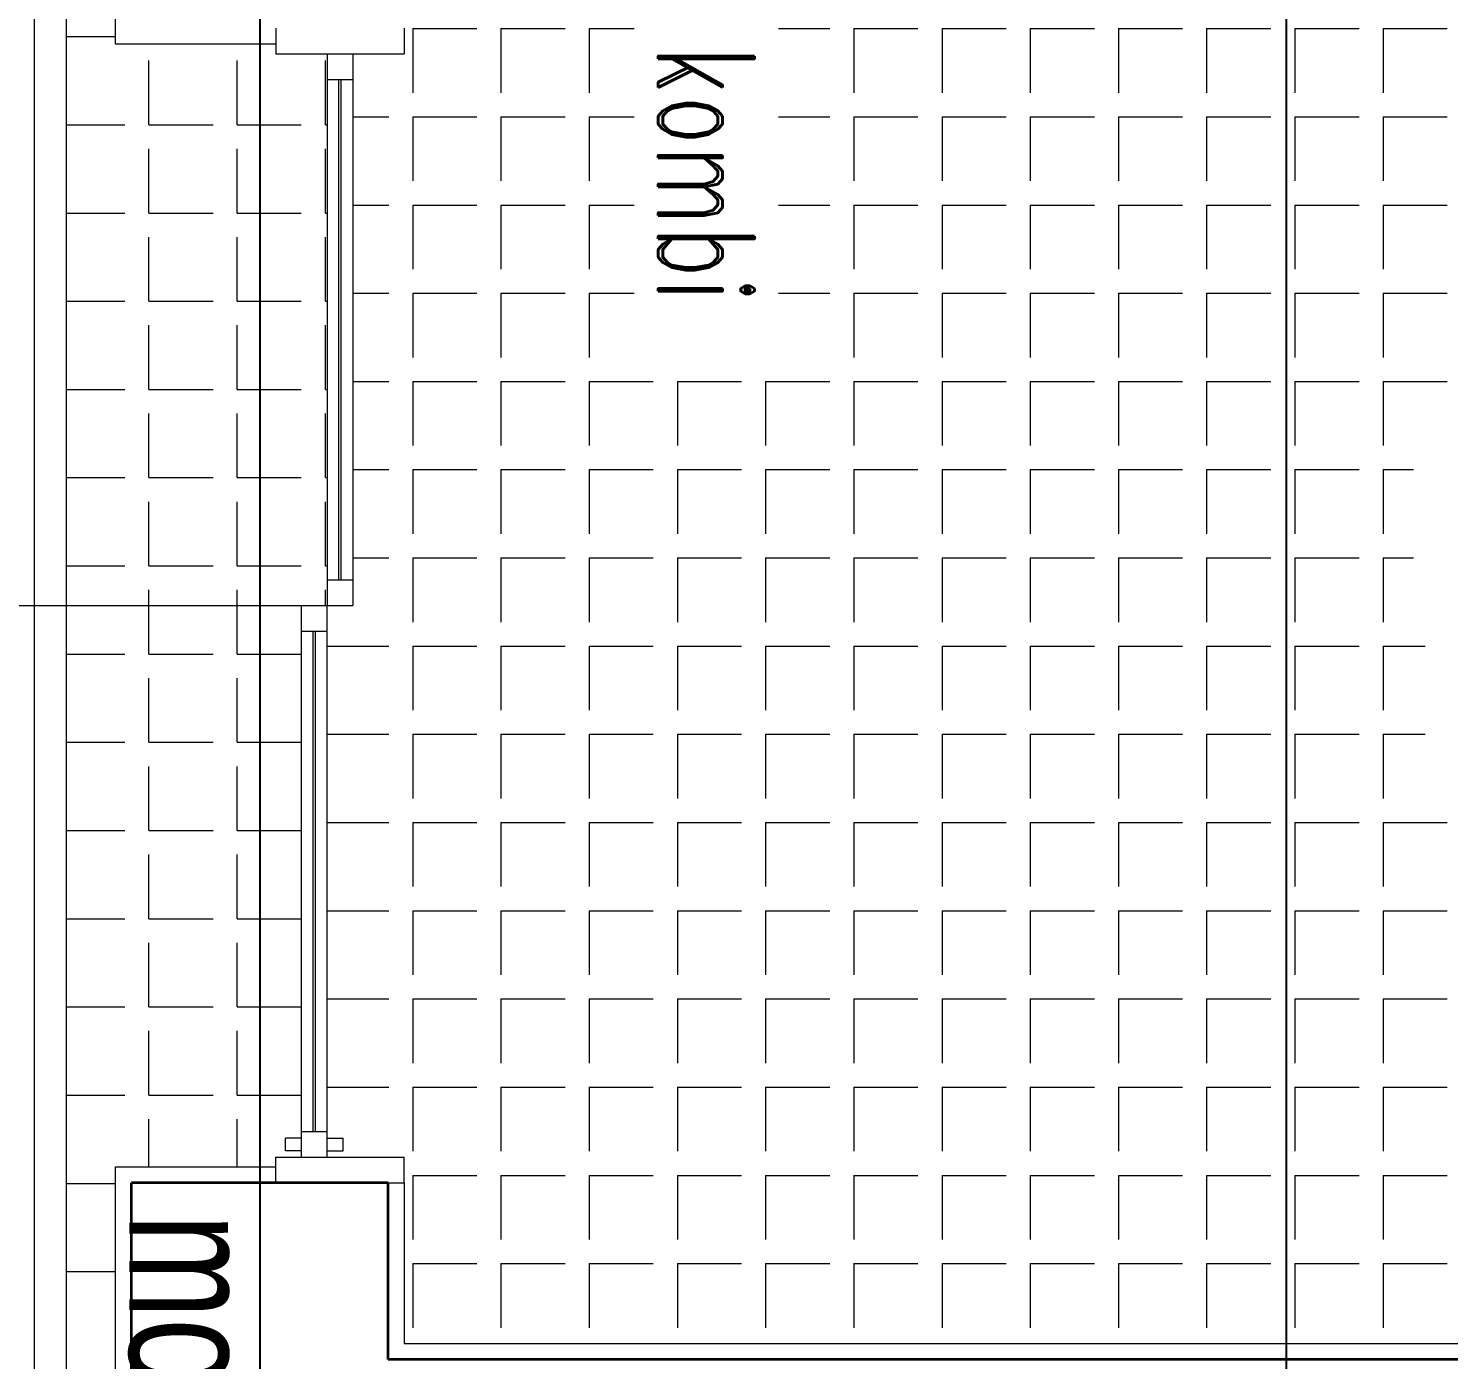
# Model space of a CAD drawing. Header units: inches. Extents: x -7543 to -822, y 102837 to 190349.
# Drawn here: x -831.65509 to -831.61082, y 102836.90743 to 102836.94892 of the extents above; entities that cross this region are included whole.
import ezdxf

# ---------------------------------------------------------------- set-up
doc = ezdxf.new("R2010")
doc.units = ezdxf.units.IN
doc.header["$MEASUREMENT"] = 0
doc.linetypes.add('DASHDOTX2', pattern=[2, 1, -0.5, 0, -0.5])
doc.layers.get('Defpoints').update_dxf_attribs({"lineweight": 25})
for name, color, linetype, lineweight in [('AKS', 1, 'Continuous', 25), ('İZ DÜŞÜM', 253, 'Continuous', 20), ('SIVA', 150, 'Continuous', 15), ('YAZI', 7, 'Continuous', 25)]:
    doc.layers.add(name, color=color, linetype=linetype, lineweight=lineweight)
for name, color, linetype, lineweight, true_color in [('BALKON', 7, 'Continuous', 20, 0xffaaa9), ('DUVAR', 7, 'Continuous', 35, 0xfc4642), ('KAPI', 7, 'Continuous', 18, 0xffb360), ('PENCERE', 7, 'Continuous', 18, 0xffb360)]:
    doc.layers.add(name, color=color, linetype=linetype, lineweight=lineweight, true_color=true_color)
doc.styles.add('arıal', font='arial.ttf', dxfattribs={"width": 0.7})
doc.styles.add('st1', font='romandtw.shx', dxfattribs={"width": 0.7, "height": 40})

msp = doc.modelspace()

# ---------------------------------------------------------------- linework, layer by layer
at = {"layer": 'AKS', "linetype": 'DASHDOTX2', "ltscale": 10}
msp.add_line((-831.615877, 102837.241781), (-831.615877, 102836.729325), dxfattribs=at)
at = {"layer": 'BALKON'}
for p, q in [((-831.654901, 102836.904931), (-831.654901, 102836.956931)), ((-831.653901, 102836.905931), (-831.653901, 102836.955931))]:
    msp.add_line(p, q, dxfattribs=at)
at = {"layer": 'Defpoints', "color": 4}
msp.add_line((-831.647877, 102836.966431), (-831.647877, 102836.840431), dxfattribs=at)
at = {"layer": 'DUVAR'}
for p, q in [((-831.651877, 102836.902431), (-831.651877, 102836.912931)), ((-831.643877, 102836.912931), (-831.651877, 102836.912931)), ((-831.643877, 102836.907431), (-831.643877, 102836.912931)), ((-831.567428, 102836.907431), (-831.643877, 102836.907431))]:
    msp.add_line(p, q, dxfattribs=at)
at = {"layer": 'İZ DÜŞÜM'}
for p, q in [((-831.643109, 102836.948919), (-831.643109, 102836.946919)), ((-831.643109, 102836.948919), (-831.641109, 102836.948919)), ((-831.640359, 102836.948919), (-831.640359, 102836.946919)), ((-831.640359, 102836.948919), (-831.638359, 102836.948919)), ((-831.637609, 102836.948919), (-831.637609, 102836.946919)), ((-831.637609, 102836.948919), (-831.636207, 102836.948919)), ((-831.631707, 102836.948919), (-831.630109, 102836.948919)), ((-831.629359, 102836.948919), (-831.629359, 102836.946919)), ((-831.629359, 102836.948919), (-831.627359, 102836.948919)), ((-831.626609, 102836.948919), (-831.626609, 102836.946919)), ((-831.626609, 102836.948919), (-831.624609, 102836.948919)), ((-831.623859, 102836.948919), (-831.623859, 102836.946919)), ((-831.623859, 102836.948919), (-831.621859, 102836.948919)), ((-831.621109, 102836.948919), (-831.621109, 102836.946919)), ((-831.621109, 102836.948919), (-831.619109, 102836.948919)), ((-831.618359, 102836.948919), (-831.618359, 102836.946919)), ((-831.618359, 102836.948919), (-831.616359, 102836.948919)), ((-831.615609, 102836.948919), (-831.615609, 102836.946919)), ((-831.615609, 102836.948919), (-831.613609, 102836.948919)), ((-831.612859, 102836.948919), (-831.612859, 102836.946919)), ((-831.612859, 102836.948919), (-831.610859, 102836.948919)), ((-831.653901, 102836.94867), (-831.652377, 102836.94867)), ((-831.651333, 102836.94592), (-831.651333, 102836.94792)), ((-831.648583, 102836.94592), (-831.648583, 102836.94792)), ((-831.645833, 102836.94592), (-831.645833, 102836.94792)), ((-831.644977, 102836.946169), (-831.643859, 102836.946169)), ((-831.643109, 102836.946169), (-831.643109, 102836.944169)), ((-831.643109, 102836.946169), (-831.641109, 102836.946169)), ((-831.640359, 102836.946169), (-831.640359, 102836.944169)), ((-831.640359, 102836.946169), (-831.638359, 102836.946169)), ((-831.637609, 102836.946169), (-831.637609, 102836.944169)), ((-831.637609, 102836.946169), (-831.636207, 102836.946169)), ((-831.631707, 102836.946169), (-831.630109, 102836.946169)), ((-831.629359, 102836.946169), (-831.629359, 102836.944169)), ((-831.629359, 102836.946169), (-831.627359, 102836.946169)), ((-831.626609, 102836.946169), (-831.626609, 102836.944169)), ((-831.626609, 102836.946169), (-831.624609, 102836.946169)), ((-831.623859, 102836.946169), (-831.623859, 102836.944169)), ((-831.623859, 102836.946169), (-831.621859, 102836.946169)), ((-831.621109, 102836.946169), (-831.621109, 102836.944169)), ((-831.621109, 102836.946169), (-831.619109, 102836.946169)), ((-831.618359, 102836.946169), (-831.618359, 102836.944169)), ((-831.618359, 102836.946169), (-831.616359, 102836.946169)), ((-831.615609, 102836.946169), (-831.615609, 102836.944169)), ((-831.615609, 102836.946169), (-831.613609, 102836.946169)), ((-831.612859, 102836.946169), (-831.612859, 102836.944169)), ((-831.612859, 102836.946169), (-831.610859, 102836.946169)), ((-831.653901, 102836.94592), (-831.652083, 102836.94592)), ((-831.651333, 102836.94592), (-831.649333, 102836.94592)), ((-831.648583, 102836.94592), (-831.646583, 102836.94592)), ((-831.645833, 102836.94592), (-831.645777, 102836.94592)), ((-831.651333, 102836.94317), (-831.651333, 102836.94517)), ((-831.648583, 102836.94317), (-831.648583, 102836.94517)), ((-831.645833, 102836.94317), (-831.645833, 102836.94517)), ((-831.653901, 102836.94317), (-831.652083, 102836.94317)), ((-831.651333, 102836.94317), (-831.649333, 102836.94317)), ((-831.648583, 102836.94317), (-831.646583, 102836.94317)), ((-831.645833, 102836.94317), (-831.645777, 102836.94317)), ((-831.644977, 102836.943419), (-831.643859, 102836.943419)), ((-831.643109, 102836.943419), (-831.643109, 102836.941419)), ((-831.643109, 102836.943419), (-831.641109, 102836.943419)), ((-831.640359, 102836.943419), (-831.640359, 102836.941419)), ((-831.640359, 102836.943419), (-831.638359, 102836.943419)), ((-831.637609, 102836.943419), (-831.637609, 102836.941419)), ((-831.637609, 102836.943419), (-831.636207, 102836.943419)), ((-831.631707, 102836.943419), (-831.630109, 102836.943419)), ((-831.629359, 102836.943419), (-831.629359, 102836.941419)), ((-831.629359, 102836.943419), (-831.627359, 102836.943419)), ((-831.626609, 102836.943419), (-831.626609, 102836.941419)), ((-831.626609, 102836.943419), (-831.624609, 102836.943419)), ((-831.623859, 102836.943419), (-831.623859, 102836.941419)), ((-831.623859, 102836.943419), (-831.621859, 102836.943419)), ((-831.621109, 102836.943419), (-831.621109, 102836.941419)), ((-831.621109, 102836.943419), (-831.619109, 102836.943419)), ((-831.618359, 102836.943419), (-831.618359, 102836.941419)), ((-831.618359, 102836.943419), (-831.616359, 102836.943419)), ((-831.615609, 102836.943419), (-831.615609, 102836.941419)), ((-831.615609, 102836.943419), (-831.613609, 102836.943419)), ((-831.612859, 102836.943419), (-831.612859, 102836.941419)), ((-831.612859, 102836.943419), (-831.610859, 102836.943419)), ((-831.651333, 102836.94042), (-831.651333, 102836.94242)), ((-831.648583, 102836.94042), (-831.648583, 102836.94242)), ((-831.645833, 102836.94042), (-831.645833, 102836.94242)), ((-831.653901, 102836.94042), (-831.652083, 102836.94042)), ((-831.651333, 102836.94042), (-831.649333, 102836.94042)), ((-831.648583, 102836.94042), (-831.646583, 102836.94042)), ((-831.645833, 102836.94042), (-831.645777, 102836.94042)), ((-831.644977, 102836.940669), (-831.643859, 102836.940669)), ((-831.643109, 102836.940669), (-831.643109, 102836.938669)), ((-831.643109, 102836.940669), (-831.641109, 102836.940669)), ((-831.640359, 102836.940669), (-831.640359, 102836.938669)), ((-831.640359, 102836.940669), (-831.638359, 102836.940669)), ((-831.637609, 102836.940669), (-831.637609, 102836.938669)), ((-831.637609, 102836.940669), (-831.636207, 102836.940669)), ((-831.631707, 102836.940669), (-831.630109, 102836.940669)), ((-831.629359, 102836.940669), (-831.629359, 102836.938669)), ((-831.629359, 102836.940669), (-831.627359, 102836.940669)), ((-831.626609, 102836.940669), (-831.626609, 102836.938669)), ((-831.626609, 102836.940669), (-831.624609, 102836.940669)), ((-831.623859, 102836.940669), (-831.623859, 102836.938669)), ((-831.623859, 102836.940669), (-831.621859, 102836.940669)), ((-831.621109, 102836.940669), (-831.621109, 102836.938669)), ((-831.621109, 102836.940669), (-831.619109, 102836.940669)), ((-831.618359, 102836.940669), (-831.618359, 102836.938669)), ((-831.618359, 102836.940669), (-831.616359, 102836.940669)), ((-831.615609, 102836.940669), (-831.615609, 102836.938669)), ((-831.615609, 102836.940669), (-831.613609, 102836.940669)), ((-831.612859, 102836.940669), (-831.612859, 102836.938669)), ((-831.612859, 102836.940669), (-831.610859, 102836.940669)), ((-831.651333, 102836.93767), (-831.651333, 102836.93967)), ((-831.648583, 102836.93767), (-831.648583, 102836.93967)), ((-831.645833, 102836.93767), (-831.645833, 102836.93967)), ((-831.644977, 102836.937919), (-831.643859, 102836.937919)), ((-831.643109, 102836.937919), (-831.643109, 102836.935919)), ((-831.643109, 102836.937919), (-831.641109, 102836.937919)), ((-831.640359, 102836.937919), (-831.640359, 102836.935919)), ((-831.640359, 102836.937919), (-831.638359, 102836.937919)), ((-831.637609, 102836.937919), (-831.637609, 102836.935919)), ((-831.637609, 102836.937919), (-831.635609, 102836.937919)), ((-831.634859, 102836.937919), (-831.634859, 102836.935919)), ((-831.634859, 102836.937919), (-831.632859, 102836.937919)), ((-831.632109, 102836.937919), (-831.632109, 102836.935919)), ((-831.632109, 102836.937919), (-831.630109, 102836.937919)), ((-831.629359, 102836.937919), (-831.629359, 102836.935919)), ((-831.629359, 102836.937919), (-831.627359, 102836.937919)), ((-831.626609, 102836.937919), (-831.626609, 102836.935919)), ((-831.626609, 102836.937919), (-831.624609, 102836.937919)), ((-831.623859, 102836.937919), (-831.623859, 102836.935919)), ((-831.623859, 102836.937919), (-831.621859, 102836.937919)), ((-831.621109, 102836.937919), (-831.621109, 102836.935919)), ((-831.621109, 102836.937919), (-831.619109, 102836.937919)), ((-831.618359, 102836.937919), (-831.618359, 102836.935919)), ((-831.618359, 102836.937919), (-831.616359, 102836.937919)), ((-831.615609, 102836.937919), (-831.615609, 102836.935919)), ((-831.615609, 102836.937919), (-831.613609, 102836.937919)), ((-831.612859, 102836.937919), (-831.612859, 102836.935919)), ((-831.612859, 102836.937919), (-831.610859, 102836.937919)), ((-831.653901, 102836.93767), (-831.652083, 102836.93767)), ((-831.651333, 102836.93767), (-831.649333, 102836.93767)), ((-831.648583, 102836.93767), (-831.646583, 102836.93767)), ((-831.645833, 102836.93767), (-831.645777, 102836.93767)), ((-831.651333, 102836.93492), (-831.651333, 102836.93692)), ((-831.648583, 102836.93492), (-831.648583, 102836.93692)), ((-831.645833, 102836.93492), (-831.645833, 102836.93692)), ((-831.644977, 102836.935169), (-831.643859, 102836.935169)), ((-831.643109, 102836.935169), (-831.643109, 102836.933169)), ((-831.643109, 102836.935169), (-831.641109, 102836.935169)), ((-831.640359, 102836.935169), (-831.640359, 102836.933169)), ((-831.640359, 102836.935169), (-831.638359, 102836.935169)), ((-831.637609, 102836.935169), (-831.637609, 102836.933169)), ((-831.637609, 102836.935169), (-831.635609, 102836.935169)), ((-831.634859, 102836.935169), (-831.634859, 102836.933169)), ((-831.634859, 102836.935169), (-831.632859, 102836.935169)), ((-831.632109, 102836.935169), (-831.632109, 102836.933169)), ((-831.632109, 102836.935169), (-831.630109, 102836.935169)), ((-831.629359, 102836.935169), (-831.629359, 102836.933169)), ((-831.629359, 102836.935169), (-831.627359, 102836.935169)), ((-831.626609, 102836.935169), (-831.626609, 102836.933169)), ((-831.626609, 102836.935169), (-831.624609, 102836.935169)), ((-831.623859, 102836.935169), (-831.623859, 102836.933169)), ((-831.623859, 102836.935169), (-831.621859, 102836.935169)), ((-831.621109, 102836.935169), (-831.621109, 102836.933169)), ((-831.621109, 102836.935169), (-831.619109, 102836.935169)), ((-831.618359, 102836.935169), (-831.618359, 102836.933169)), ((-831.618359, 102836.935169), (-831.616359, 102836.935169)), ((-831.615609, 102836.935169), (-831.615609, 102836.933169)), ((-831.615609, 102836.935169), (-831.613609, 102836.935169)), ((-831.612859, 102836.935169), (-831.612859, 102836.933169)), ((-831.612859, 102836.935169), (-831.611912, 102836.935169)), ((-831.653901, 102836.93492), (-831.652083, 102836.93492)), ((-831.651333, 102836.93492), (-831.649333, 102836.93492)), ((-831.648583, 102836.93492), (-831.646583, 102836.93492)), ((-831.645833, 102836.93492), (-831.645777, 102836.93492)), ((-831.651333, 102836.93217), (-831.651333, 102836.93417)), ((-831.648583, 102836.93217), (-831.648583, 102836.93417)), ((-831.645833, 102836.93217), (-831.645833, 102836.93417)), ((-831.653901, 102836.93217), (-831.652083, 102836.93217)), ((-831.651333, 102836.93217), (-831.649333, 102836.93217)), ((-831.648583, 102836.93217), (-831.646583, 102836.93217)), ((-831.645833, 102836.93217), (-831.645777, 102836.93217)), ((-831.644977, 102836.932419), (-831.643859, 102836.932419)), ((-831.643109, 102836.932419), (-831.643109, 102836.930419)), ((-831.643109, 102836.932419), (-831.641109, 102836.932419)), ((-831.640359, 102836.932419), (-831.640359, 102836.930419)), ((-831.640359, 102836.932419), (-831.638359, 102836.932419)), ((-831.637609, 102836.932419), (-831.637609, 102836.930419)), ((-831.637609, 102836.932419), (-831.635609, 102836.932419)), ((-831.634859, 102836.932419), (-831.634859, 102836.930419)), ((-831.634859, 102836.932419), (-831.632859, 102836.932419)), ((-831.632109, 102836.932419), (-831.632109, 102836.930419)), ((-831.632109, 102836.932419), (-831.630109, 102836.932419)), ((-831.629359, 102836.932419), (-831.629359, 102836.930419)), ((-831.629359, 102836.932419), (-831.627359, 102836.932419)), ((-831.626609, 102836.932419), (-831.626609, 102836.930419)), ((-831.626609, 102836.932419), (-831.624609, 102836.932419)), ((-831.623859, 102836.932419), (-831.623859, 102836.930419)), ((-831.623859, 102836.932419), (-831.621859, 102836.932419)), ((-831.621109, 102836.932419), (-831.621109, 102836.930419)), ((-831.621109, 102836.932419), (-831.619109, 102836.932419)), ((-831.618359, 102836.932419), (-831.618359, 102836.930419)), ((-831.618359, 102836.932419), (-831.616359, 102836.932419)), ((-831.615609, 102836.932419), (-831.615609, 102836.930419)), ((-831.615609, 102836.932419), (-831.613609, 102836.932419)), ((-831.612859, 102836.932419), (-831.612859, 102836.930419)), ((-831.612859, 102836.932419), (-831.611912, 102836.932419)), ((-831.651333, 102836.930931), (-831.651333, 102836.93142)), ((-831.648583, 102836.930931), (-831.648583, 102836.93142)), ((-831.645833, 102836.930931), (-831.645833, 102836.93142)), ((-831.651333, 102836.92942), (-831.651333, 102836.930931)), ((-831.648583, 102836.92942), (-831.648583, 102836.930931)), ((-831.653901, 102836.92942), (-831.652083, 102836.92942)), ((-831.651333, 102836.92942), (-831.649333, 102836.92942)), ((-831.648583, 102836.92942), (-831.646583, 102836.92942)), ((-831.645777, 102836.929669), (-831.643859, 102836.929669)), ((-831.643109, 102836.929669), (-831.643109, 102836.927669)), ((-831.643109, 102836.929669), (-831.641109, 102836.929669)), ((-831.640359, 102836.929669), (-831.640359, 102836.927669)), ((-831.640359, 102836.929669), (-831.638359, 102836.929669)), ((-831.637609, 102836.929669), (-831.637609, 102836.927669)), ((-831.637609, 102836.929669), (-831.635609, 102836.929669)), ((-831.634859, 102836.929669), (-831.634859, 102836.927669)), ((-831.634859, 102836.929669), (-831.632859, 102836.929669)), ((-831.632109, 102836.929669), (-831.632109, 102836.927669)), ((-831.632109, 102836.929669), (-831.630109, 102836.929669)), ((-831.629359, 102836.929669), (-831.629359, 102836.927669)), ((-831.629359, 102836.929669), (-831.627359, 102836.929669)), ((-831.626609, 102836.929669), (-831.626609, 102836.927669)), ((-831.626609, 102836.929669), (-831.624609, 102836.929669)), ((-831.623859, 102836.929669), (-831.623859, 102836.927669)), ((-831.623859, 102836.929669), (-831.621859, 102836.929669)), ((-831.621109, 102836.929669), (-831.621109, 102836.927669)), ((-831.621109, 102836.929669), (-831.619109, 102836.929669)), ((-831.618359, 102836.929669), (-831.618359, 102836.927669)), ((-831.618359, 102836.929669), (-831.616359, 102836.929669)), ((-831.615609, 102836.929669), (-831.615609, 102836.927669)), ((-831.615609, 102836.929669), (-831.613609, 102836.929669)), ((-831.612859, 102836.929669), (-831.612859, 102836.927669)), ((-831.612859, 102836.929669), (-831.611551, 102836.929669)), ((-831.651333, 102836.92667), (-831.651333, 102836.92867)), ((-831.648583, 102836.92667), (-831.648583, 102836.92867)), ((-831.645777, 102836.926919), (-831.643859, 102836.926919)), ((-831.643109, 102836.926919), (-831.643109, 102836.924919)), ((-831.643109, 102836.926919), (-831.641109, 102836.926919)), ((-831.640359, 102836.926919), (-831.640359, 102836.924919)), ((-831.640359, 102836.926919), (-831.638359, 102836.926919)), ((-831.637609, 102836.926919), (-831.637609, 102836.924919)), ((-831.637609, 102836.926919), (-831.635609, 102836.926919)), ((-831.634859, 102836.926919), (-831.634859, 102836.924919)), ((-831.634859, 102836.926919), (-831.632859, 102836.926919)), ((-831.632109, 102836.926919), (-831.632109, 102836.924919)), ((-831.632109, 102836.926919), (-831.630109, 102836.926919)), ((-831.629359, 102836.926919), (-831.629359, 102836.924919)), ((-831.629359, 102836.926919), (-831.627359, 102836.926919)), ((-831.626609, 102836.926919), (-831.626609, 102836.924919)), ((-831.626609, 102836.926919), (-831.624609, 102836.926919)), ((-831.623859, 102836.926919), (-831.623859, 102836.924919)), ((-831.623859, 102836.926919), (-831.621859, 102836.926919)), ((-831.621109, 102836.926919), (-831.621109, 102836.924919)), ((-831.621109, 102836.926919), (-831.619109, 102836.926919)), ((-831.618359, 102836.926919), (-831.618359, 102836.924919)), ((-831.618359, 102836.926919), (-831.616359, 102836.926919)), ((-831.615609, 102836.926919), (-831.615609, 102836.924919)), ((-831.615609, 102836.926919), (-831.613609, 102836.926919)), ((-831.612859, 102836.926919), (-831.612859, 102836.924919)), ((-831.612859, 102836.926919), (-831.611551, 102836.926919)), ((-831.653901, 102836.92667), (-831.652083, 102836.92667)), ((-831.651333, 102836.92667), (-831.649333, 102836.92667)), ((-831.648583, 102836.92667), (-831.646583, 102836.92667)), ((-831.651333, 102836.92392), (-831.651333, 102836.92592)), ((-831.648583, 102836.92392), (-831.648583, 102836.92592)), ((-831.645777, 102836.924169), (-831.643859, 102836.924169)), ((-831.643109, 102836.924169), (-831.643109, 102836.922169)), ((-831.643109, 102836.924169), (-831.641109, 102836.924169)), ((-831.640359, 102836.924169), (-831.640359, 102836.922169)), ((-831.640359, 102836.924169), (-831.638359, 102836.924169)), ((-831.637609, 102836.924169), (-831.637609, 102836.922169)), ((-831.637609, 102836.924169), (-831.635609, 102836.924169)), ((-831.634859, 102836.924169), (-831.634859, 102836.922169)), ((-831.634859, 102836.924169), (-831.632859, 102836.924169)), ((-831.632109, 102836.924169), (-831.632109, 102836.922169)), ((-831.632109, 102836.924169), (-831.630109, 102836.924169)), ((-831.629359, 102836.924169), (-831.629359, 102836.922169)), ((-831.629359, 102836.924169), (-831.627359, 102836.924169)), ((-831.626609, 102836.924169), (-831.626609, 102836.922169)), ((-831.626609, 102836.924169), (-831.624609, 102836.924169)), ((-831.623859, 102836.924169), (-831.623859, 102836.922169)), ((-831.623859, 102836.924169), (-831.621859, 102836.924169)), ((-831.621109, 102836.924169), (-831.621109, 102836.922169)), ((-831.621109, 102836.924169), (-831.619109, 102836.924169)), ((-831.618359, 102836.924169), (-831.618359, 102836.922169)), ((-831.618359, 102836.924169), (-831.616359, 102836.924169)), ((-831.615609, 102836.924169), (-831.615609, 102836.922169)), ((-831.615609, 102836.924169), (-831.613609, 102836.924169)), ((-831.612859, 102836.924169), (-831.612859, 102836.922169)), ((-831.612859, 102836.924169), (-831.610859, 102836.924169)), ((-831.653901, 102836.92392), (-831.652083, 102836.92392)), ((-831.651333, 102836.92392), (-831.649333, 102836.92392)), ((-831.648583, 102836.92392), (-831.646583, 102836.92392)), ((-831.651333, 102836.92117), (-831.651333, 102836.92317)), ((-831.648583, 102836.92117), (-831.648583, 102836.92317)), ((-831.645777, 102836.921419), (-831.643859, 102836.921419)), ((-831.643109, 102836.921419), (-831.643109, 102836.919419)), ((-831.643109, 102836.921419), (-831.641109, 102836.921419)), ((-831.640359, 102836.921419), (-831.640359, 102836.919419)), ((-831.640359, 102836.921419), (-831.638359, 102836.921419)), ((-831.637609, 102836.921419), (-831.637609, 102836.919419)), ((-831.637609, 102836.921419), (-831.635609, 102836.921419)), ((-831.634859, 102836.921419), (-831.634859, 102836.919419)), ((-831.634859, 102836.921419), (-831.632859, 102836.921419)), ((-831.632109, 102836.921419), (-831.632109, 102836.919419)), ((-831.632109, 102836.921419), (-831.630109, 102836.921419)), ((-831.629359, 102836.921419), (-831.629359, 102836.919419)), ((-831.629359, 102836.921419), (-831.627359, 102836.921419)), ((-831.626609, 102836.921419), (-831.626609, 102836.919419)), ((-831.626609, 102836.921419), (-831.624609, 102836.921419)), ((-831.623859, 102836.921419), (-831.623859, 102836.919419)), ((-831.623859, 102836.921419), (-831.621859, 102836.921419)), ((-831.621109, 102836.921419), (-831.621109, 102836.919419)), ((-831.621109, 102836.921419), (-831.619109, 102836.921419)), ((-831.618359, 102836.921419), (-831.618359, 102836.919419)), ((-831.618359, 102836.921419), (-831.616359, 102836.921419)), ((-831.615609, 102836.921419), (-831.615609, 102836.919419)), ((-831.615609, 102836.921419), (-831.613609, 102836.921419)), ((-831.612859, 102836.921419), (-831.612859, 102836.919419)), ((-831.612859, 102836.921419), (-831.610859, 102836.921419)), ((-831.653901, 102836.92117), (-831.652083, 102836.92117)), ((-831.651333, 102836.92117), (-831.649333, 102836.92117)), ((-831.648583, 102836.92117), (-831.646583, 102836.92117)), ((-831.651333, 102836.91842), (-831.651333, 102836.92042)), ((-831.648583, 102836.91842), (-831.648583, 102836.92042)), ((-831.653901, 102836.91842), (-831.652083, 102836.91842)), ((-831.651333, 102836.91842), (-831.649333, 102836.91842)), ((-831.648583, 102836.91842), (-831.646583, 102836.91842)), ((-831.645777, 102836.918669), (-831.643859, 102836.918669)), ((-831.643109, 102836.918669), (-831.643109, 102836.916669)), ((-831.643109, 102836.918669), (-831.641109, 102836.918669)), ((-831.640359, 102836.918669), (-831.640359, 102836.916669)), ((-831.640359, 102836.918669), (-831.638359, 102836.918669)), ((-831.637609, 102836.918669), (-831.637609, 102836.916669)), ((-831.637609, 102836.918669), (-831.635609, 102836.918669)), ((-831.634859, 102836.918669), (-831.634859, 102836.916669)), ((-831.634859, 102836.918669), (-831.632859, 102836.918669)), ((-831.632109, 102836.918669), (-831.632109, 102836.916669)), ((-831.632109, 102836.918669), (-831.630109, 102836.918669)), ((-831.629359, 102836.918669), (-831.629359, 102836.916669)), ((-831.629359, 102836.918669), (-831.627359, 102836.918669)), ((-831.626609, 102836.918669), (-831.626609, 102836.916669)), ((-831.626609, 102836.918669), (-831.624609, 102836.918669)), ((-831.623859, 102836.918669), (-831.623859, 102836.916669)), ((-831.623859, 102836.918669), (-831.621859, 102836.918669)), ((-831.621109, 102836.918669), (-831.621109, 102836.916669)), ((-831.621109, 102836.918669), (-831.619109, 102836.918669)), ((-831.618359, 102836.918669), (-831.618359, 102836.916669)), ((-831.618359, 102836.918669), (-831.616359, 102836.918669)), ((-831.615609, 102836.918669), (-831.615609, 102836.916669)), ((-831.615609, 102836.918669), (-831.613609, 102836.918669)), ((-831.612859, 102836.918669), (-831.612859, 102836.916669)), ((-831.612859, 102836.918669), (-831.610859, 102836.918669)), ((-831.651333, 102836.91567), (-831.651333, 102836.91767)), ((-831.648583, 102836.91567), (-831.648583, 102836.91767)), ((-831.653901, 102836.91567), (-831.652083, 102836.91567)), ((-831.651333, 102836.91567), (-831.649333, 102836.91567)), ((-831.648583, 102836.91567), (-831.646583, 102836.91567)), ((-831.645777, 102836.915919), (-831.643859, 102836.915919)), ((-831.643109, 102836.915919), (-831.643109, 102836.913919)), ((-831.643109, 102836.915919), (-831.641109, 102836.915919)), ((-831.640359, 102836.915919), (-831.640359, 102836.913919)), ((-831.640359, 102836.915919), (-831.638359, 102836.915919)), ((-831.637609, 102836.915919), (-831.637609, 102836.913919)), ((-831.637609, 102836.915919), (-831.635609, 102836.915919)), ((-831.634859, 102836.915919), (-831.634859, 102836.913919)), ((-831.634859, 102836.915919), (-831.632859, 102836.915919)), ((-831.632109, 102836.915919), (-831.632109, 102836.913919)), ((-831.632109, 102836.915919), (-831.630109, 102836.915919)), ((-831.629359, 102836.915919), (-831.629359, 102836.913919)), ((-831.629359, 102836.915919), (-831.627359, 102836.915919)), ((-831.626609, 102836.915919), (-831.626609, 102836.913919)), ((-831.626609, 102836.915919), (-831.624609, 102836.915919)), ((-831.623859, 102836.915919), (-831.623859, 102836.913919)), ((-831.623859, 102836.915919), (-831.621859, 102836.915919)), ((-831.621109, 102836.915919), (-831.621109, 102836.913919)), ((-831.621109, 102836.915919), (-831.619109, 102836.915919)), ((-831.618359, 102836.915919), (-831.618359, 102836.913919)), ((-831.618359, 102836.915919), (-831.616359, 102836.915919)), ((-831.615609, 102836.915919), (-831.615609, 102836.913919)), ((-831.615609, 102836.915919), (-831.613609, 102836.915919)), ((-831.612859, 102836.915919), (-831.612859, 102836.913919)), ((-831.612859, 102836.915919), (-831.610859, 102836.915919)), ((-831.651333, 102836.913431), (-831.651333, 102836.91492)), ((-831.648583, 102836.913431), (-831.648583, 102836.91492)), ((-831.643109, 102836.913169), (-831.643109, 102836.911169)), ((-831.643109, 102836.913169), (-831.641109, 102836.913169)), ((-831.640359, 102836.913169), (-831.640359, 102836.911169)), ((-831.640359, 102836.913169), (-831.638359, 102836.913169)), ((-831.637609, 102836.913169), (-831.637609, 102836.911169)), ((-831.637609, 102836.913169), (-831.635609, 102836.913169)), ((-831.634859, 102836.913169), (-831.634859, 102836.911169)), ((-831.634859, 102836.913169), (-831.632859, 102836.913169)), ((-831.632109, 102836.913169), (-831.632109, 102836.911169)), ((-831.632109, 102836.913169), (-831.630109, 102836.913169)), ((-831.629359, 102836.913169), (-831.629359, 102836.911169)), ((-831.629359, 102836.913169), (-831.627359, 102836.913169)), ((-831.626609, 102836.913169), (-831.626609, 102836.911169)), ((-831.626609, 102836.913169), (-831.624609, 102836.913169)), ((-831.623859, 102836.913169), (-831.623859, 102836.911169)), ((-831.623859, 102836.913169), (-831.621859, 102836.913169)), ((-831.621109, 102836.913169), (-831.621109, 102836.911169)), ((-831.621109, 102836.913169), (-831.619109, 102836.913169)), ((-831.618359, 102836.913169), (-831.618359, 102836.911169)), ((-831.618359, 102836.913169), (-831.616359, 102836.913169)), ((-831.615609, 102836.913169), (-831.615609, 102836.911169)), ((-831.615609, 102836.913169), (-831.613609, 102836.913169)), ((-831.612859, 102836.913169), (-831.612859, 102836.911169)), ((-831.612859, 102836.913169), (-831.610859, 102836.913169)), ((-831.653901, 102836.91292), (-831.652377, 102836.91292)), ((-831.643109, 102836.910419), (-831.643109, 102836.908419)), ((-831.643109, 102836.910419), (-831.641109, 102836.910419)), ((-831.640359, 102836.910419), (-831.640359, 102836.908419)), ((-831.640359, 102836.910419), (-831.638359, 102836.910419)), ((-831.637609, 102836.910419), (-831.637609, 102836.908419)), ((-831.637609, 102836.910419), (-831.635609, 102836.910419)), ((-831.634859, 102836.910419), (-831.634859, 102836.908419)), ((-831.634859, 102836.910419), (-831.632859, 102836.910419)), ((-831.632109, 102836.910419), (-831.632109, 102836.908419)), ((-831.632109, 102836.910419), (-831.630109, 102836.910419)), ((-831.629359, 102836.910419), (-831.629359, 102836.908419)), ((-831.629359, 102836.910419), (-831.627359, 102836.910419)), ((-831.626609, 102836.910419), (-831.626609, 102836.908419)), ((-831.626609, 102836.910419), (-831.624609, 102836.910419)), ((-831.623859, 102836.910419), (-831.623859, 102836.908419)), ((-831.623859, 102836.910419), (-831.621859, 102836.910419)), ((-831.621109, 102836.910419), (-831.621109, 102836.908419)), ((-831.621109, 102836.910419), (-831.619109, 102836.910419)), ((-831.618359, 102836.910419), (-831.618359, 102836.908419)), ((-831.618359, 102836.910419), (-831.616359, 102836.910419)), ((-831.615609, 102836.910419), (-831.615609, 102836.908419)), ((-831.615609, 102836.910419), (-831.613609, 102836.910419)), ((-831.612859, 102836.910419), (-831.612859, 102836.908419)), ((-831.612859, 102836.910419), (-831.610859, 102836.910419)), ((-831.653901, 102836.91017), (-831.652377, 102836.91017))]:
    msp.add_line(p, q, dxfattribs=at)
at = {"layer": 'KAPI'}
for p, q in [((-831.647377, 102836.948931), (-831.647377, 102836.948131)), ((-831.643377, 102836.948931), (-831.643377, 102836.948131)), ((-831.647377, 102836.948131), (-831.643377, 102836.948131)), ((-831.645777, 102836.948131), (-831.645777, 102836.930931)), ((-831.644977, 102836.948131), (-831.644977, 102836.930931)), ((-831.645777, 102836.947331), (-831.644977, 102836.947331)), ((-831.645417, 102836.931731), (-831.645417, 102836.947331)), ((-831.645337, 102836.931731), (-831.645337, 102836.947331)), ((-831.645777, 102836.931731), (-831.644977, 102836.931731)), ((-831.646577, 102836.913731), (-831.646577, 102836.930931)), ((-831.646577, 102836.930931), (-831.644977, 102836.930931)), ((-831.645777, 102836.913731), (-831.645777, 102836.930931)), ((-831.646577, 102836.930131), (-831.645777, 102836.930131)), ((-831.646217, 102836.914531), (-831.646217, 102836.930131)), ((-831.646137, 102836.914531), (-831.646137, 102836.930131)), ((-831.646577, 102836.914331), (-831.647077, 102836.914331)), ((-831.647077, 102836.913931), (-831.647077, 102836.914331)), ((-831.646577, 102836.914531), (-831.645777, 102836.914531)), ((-831.645777, 102836.914331), (-831.645277, 102836.914331)), ((-831.645277, 102836.913931), (-831.645277, 102836.914331)), ((-831.646577, 102836.913931), (-831.647077, 102836.913931)), ((-831.645777, 102836.913931), (-831.645277, 102836.913931)), ((-831.647377, 102836.913731), (-831.643377, 102836.913731)), ((-831.647377, 102836.912931), (-831.647377, 102836.913731)), ((-831.643377, 102836.912931), (-831.643377, 102836.913731)), ((-831.647377, 102836.912931), (-831.643377, 102836.912931))]:
    msp.add_line(p, q, dxfattribs=at)
at = {"layer": 'PENCERE'}
msp.add_line((-831.662828, 102836.930931), (-831.646577, 102836.930931), dxfattribs=at)
at = {"layer": 'SIVA'}
for p, q in [((-831.652377, 102836.948431), (-831.652377, 102836.966931)), ((-831.647377, 102836.948431), (-831.652377, 102836.948431)), ((-831.652377, 102836.913431), (-831.647377, 102836.913431)), ((-831.652377, 102836.901931), (-831.652377, 102836.913431)), ((-831.643377, 102836.912931), (-831.643377, 102836.907931)), ((-831.643377, 102836.907931), (-831.567928, 102836.907931))]:
    msp.add_line(p, q, dxfattribs=at)

# ---------------------------------------------------------------- texts
at = {"layer": 'YAZI'}
for s, height, style, width, p in [('hermetik kombi', 0.003, 'st1', 0.633116, (-831.635457, 102836.961084, -0.002)), ('motif', 0.004, 'arıal', 0.7, (-831.65194, 102836.911967, -0.011684))]:
    msp.add_text(s, height=height, rotation=270, dxfattribs=dict(at, style=style, width=width)).set_placement(p)

doc.saveas('drawing.dxf')
